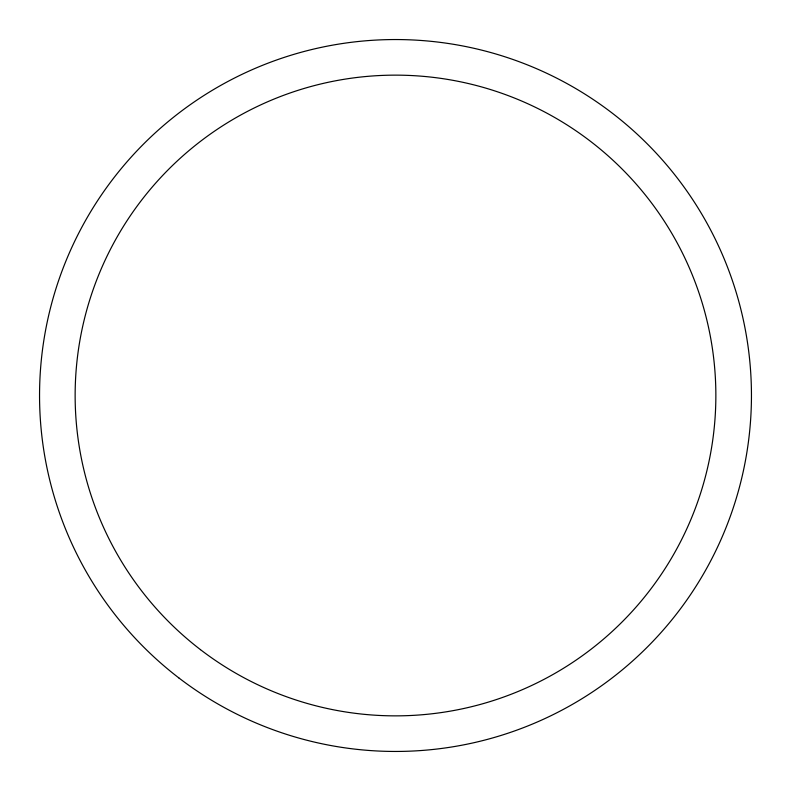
<?xml version="1.0" encoding="UTF-8"?>
<svg xmlns="http://www.w3.org/2000/svg" width="791" height="791" viewBox="0 0 791 791"><rect width="100%" height="100%" fill="white"/><g stroke="black" fill="none" stroke-linecap="round" stroke-linejoin="round"><path stroke-width="1.19" d="M178.815 677.897A355.95 355.95 0 0 0 748.405 441.961A355.95 355.95 0 0 0 259.28 66.642A355.95 355.95 0 0 0 178.815 677.897M200.479 649.658A320.355 320.355 0 0 0 713.116 437.314A320.355 320.355 0 0 0 272.905 99.528A320.355 320.355 0 0 0 200.479 649.658"/></g></svg>
